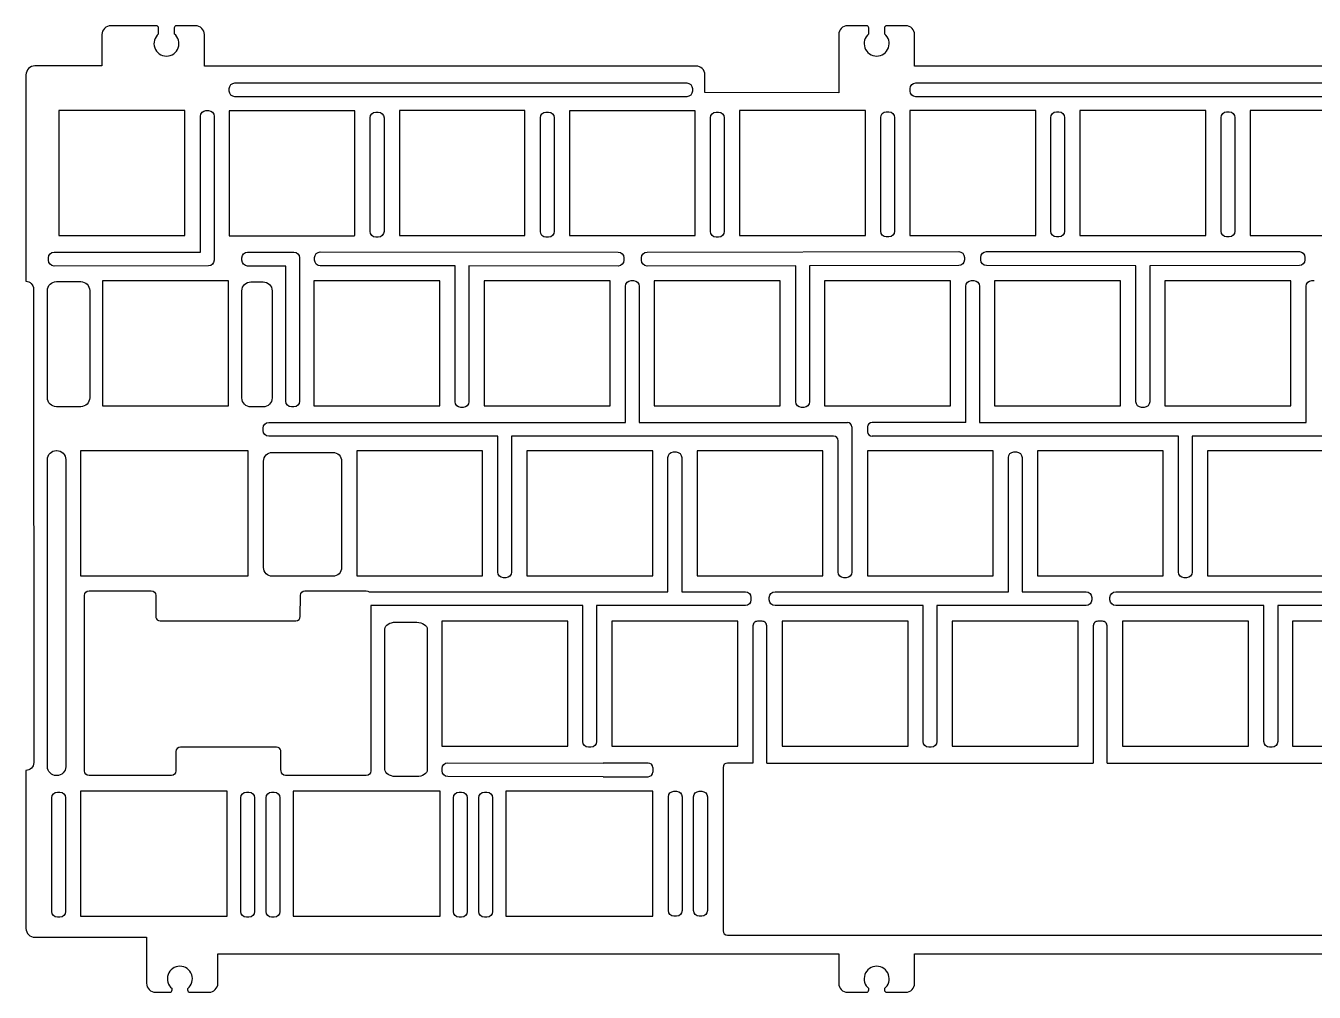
# Model space of a CAD drawing. Header units: millimetres. Extents: x 2212 to 2519, y 1522 to 1630.
# Drawn here: x 2212.2 to 2356.5, y 1521.7 to 1629.9 of the extents above; entities that cross this region are included whole.
import ezdxf

# ---------------------------------------------------------------- set-up
doc = ezdxf.new("R2010")
doc.units = ezdxf.units.MM

msp = doc.modelspace()

# ---------------------------------------------------------------- linework, layer by layer
at = {"color": 7, "true_color": 0xffffff}
for p, q in [((2220.77, 1628.93), (2220.77, 1625.44)), ((2232.25, 1625.42), (2232.25, 1628.93)), ((2303.25, 1628.93), (2303.25, 1622.41)), ((2311.75, 1625.42), (2311.75, 1628.93)), ((2212.27, 1624.43), (2212.25, 1601.33)), ((2220.77, 1625.44), (2213.27, 1625.44)), ((2287.27, 1625.42), (2232.25, 1625.42)), ((2288.27, 1622.44), (2288.27, 1624.42)), ((2420, 1625.42), (2311.75, 1625.42)), ((2235.03, 1622.61), (2235.03, 1622.89)), ((2235.66, 1623.52), (2286.24, 1623.52)), ((2286.87, 1622.89), (2286.87, 1622.61)), ((2311.25, 1622.61), (2311.25, 1622.89)), ((2311.88, 1623.52), (2419.87, 1623.52)), ((2286.24, 1621.98), (2235.66, 1621.98)), ((2303.25, 1622.41), (2288.27, 1622.44)), ((2419.87, 1621.98), (2311.88, 1621.98)), ((2231.79, 1604.58), (2231.79, 1619.8)), ((2232.42, 1620.43), (2232.7, 1620.43)), ((2233.34, 1619.81), (2233.33, 1603.67)), ((2251.43, 1620.26), (2251.71, 1620.26)), ((2270.48, 1620.26), (2270.76, 1620.26)), ((2289.52, 1620.26), (2289.81, 1620.26)), ((2308.58, 1620.29), (2308.86, 1620.29)), ((2327.62, 1620.29), (2327.9, 1620.29)), ((2346.68, 1620.29), (2346.96, 1620.29)), ((2250.8, 1606.9), (2250.8, 1619.63)), ((2252.35, 1619.63), (2252.35, 1606.9)), ((2269.85, 1606.9), (2269.85, 1619.63)), ((2271.4, 1619.63), (2271.4, 1606.9)), ((2288.89, 1606.9), (2288.89, 1619.63)), ((2290.44, 1619.63), (2290.44, 1606.9)), ((2307.95, 1606.92), (2307.95, 1619.65)), ((2309.5, 1619.65), (2309.5, 1606.92)), ((2326.98, 1606.92), (2326.98, 1619.65)), ((2328.53, 1619.65), (2328.53, 1606.92)), ((2346.05, 1606.92), (2346.05, 1619.65)), ((2347.6, 1619.65), (2347.6, 1606.92)), ((2251.71, 1606.26), (2251.43, 1606.26)), ((2270.76, 1606.26), (2270.48, 1606.26)), ((2289.81, 1606.26), (2289.52, 1606.26)), ((2308.86, 1606.29), (2308.58, 1606.29)), ((2327.9, 1606.29), (2327.62, 1606.29)), ((2346.96, 1606.29), (2346.68, 1606.29)), ((2214.78, 1603.67), (2214.78, 1603.95)), ((2215.41, 1604.58), (2231.79, 1604.58)), ((2236.45, 1603.67), (2236.45, 1603.95)), ((2237.08, 1604.58), (2241.89, 1604.58)), ((2241.99, 1604.59), (2242.27, 1604.59)), ((2242.9, 1603.96), (2242.9, 1603.95)), ((2242.9, 1603.95), (2242.9, 1603.66)), ((2244.58, 1603.69), (2244.58, 1603.97)), ((2245.21, 1604.6), (2278.57, 1604.58)), ((2279.2, 1603.95), (2279.2, 1603.67)), ((2281.17, 1603.67), (2281.17, 1603.95)), ((2281.81, 1604.58), (2316.69, 1604.64)), ((2317.32, 1604), (2317.32, 1603.72)), ((2319.16, 1603.72), (2319.16, 1604)), ((2319.79, 1604.64), (2354.82, 1604.64)), ((2355.45, 1604), (2355.45, 1603.72)), ((2232.7, 1603.04), (2215.41, 1603.03)), ((2241.36, 1603.03), (2237.08, 1603.03)), ((2241.36, 1587.89), (2241.36, 1603.03)), ((2242.9, 1603.66), (2242.9, 1587.89)), ((2260.31, 1603.05), (2245.21, 1603.05)), ((2260.31, 1587.83), (2260.31, 1603.05)), ((2278.57, 1603.03), (2261.85, 1603.05)), ((2261.85, 1603.05), (2261.85, 1587.83)), ((2298.45, 1603.05), (2281.81, 1603.03)), ((2298.45, 1587.83), (2298.45, 1603.05)), ((2316.69, 1603.09), (2300, 1603.05)), ((2300, 1603.05), (2300, 1587.83)), ((2336.53, 1603.05), (2319.79, 1603.09)), ((2336.53, 1587.83), (2336.53, 1603.05)), ((2354.82, 1603.09), (2338.07, 1603.05)), ((2338.07, 1603.05), (2338.07, 1587.83)), ((2215.67, 1601.28), (2218.4, 1601.28)), ((2237.44, 1601.26), (2238.82, 1601.26)), ((2280, 1601.4), (2280.28, 1601.4)), ((2318.1, 1601.4), (2318.39, 1601.4)), ((2356.2, 1601.4), (2356.48, 1601.4)), ((2213.12, 1600.46), (2213.14, 1547.43)), ((2214.67, 1588.28), (2214.67, 1600.28)), ((2219.4, 1600.28), (2219.4, 1588.28)), ((2236.44, 1588.26), (2236.44, 1600.25)), ((2239.82, 1600.25), (2239.82, 1588.26)), ((2279.37, 1585.51), (2279.37, 1600.77)), ((2280.91, 1600.77), (2280.91, 1585.51)), ((2317.48, 1585.51), (2317.48, 1600.77)), ((2319.02, 1600.77), (2319.02, 1585.51)), ((2355.57, 1585.51), (2355.57, 1600.77)), ((2218.4, 1587.28), (2215.67, 1587.28)), ((2238.82, 1587.26), (2237.44, 1587.26)), ((2242.27, 1587.26), (2241.99, 1587.26)), ((2261.22, 1587.2), (2260.94, 1587.2)), ((2299.36, 1587.2), (2299.08, 1587.2)), ((2337.44, 1587.2), (2337.16, 1587.2)), ((2239.45, 1585.51), (2279.37, 1585.51)), ((2280.91, 1585.51), (2304.22, 1585.51)), ((2317.48, 1585.51), (2306.99, 1585.51)), ((2319.02, 1585.51), (2355.57, 1585.51)), ((2238.82, 1584.6), (2238.82, 1584.88)), ((2265.08, 1583.97), (2239.45, 1583.97)), ((2265.08, 1568.76), (2265.08, 1583.97)), ((2302.68, 1583.97), (2266.62, 1583.97)), ((2266.62, 1583.97), (2266.62, 1568.76)), ((2304.72, 1585.01), (2304.72, 1568.76)), ((2306.49, 1585.01), (2306.49, 1584.47)), ((2341.28, 1583.97), (2306.99, 1583.97)), ((2341.28, 1568.76), (2341.28, 1583.97)), ((2379.38, 1583.97), (2342.82, 1583.97)), ((2342.82, 1583.97), (2342.82, 1568.76)), ((2215.67, 1582.37), (2215.72, 1582.37)), ((2303.18, 1568.76), (2303.18, 1583.47)), ((2214.67, 1546.98), (2214.67, 1581.37)), ((2216.72, 1581.37), (2216.72, 1546.98)), ((2238.86, 1569.29), (2238.86, 1581.17)), ((2239.86, 1582.17), (2246.61, 1582.17)), ((2247.61, 1581.17), (2247.61, 1569.29)), ((2284.13, 1566.55), (2284.13, 1581.58)), ((2284.76, 1582.21), (2285.04, 1582.21)), ((2285.68, 1581.58), (2285.68, 1566.55)), ((2322.24, 1566.55), (2322.24, 1581.58)), ((2322.87, 1582.21), (2323.15, 1582.21)), ((2323.78, 1581.58), (2323.78, 1566.55)), ((2246.61, 1568.29), (2239.86, 1568.29)), ((2266, 1568.13), (2265.71, 1568.13)), ((2304.1, 1568.13), (2303.81, 1568.13)), ((2342.2, 1568.13), (2341.91, 1568.13)), ((2219.33, 1566.66), (2226.3, 1566.66)), ((2243.5, 1566.66), (2250.37, 1566.66)), ((2250.67, 1566.55), (2284.13, 1566.55)), ((2285.68, 1566.55), (2292.8, 1566.55)), ((2296.12, 1566.55), (2322.24, 1566.55)), ((2323.78, 1566.55), (2330.94, 1566.55)), ((2334.26, 1566.55), (2360.32, 1566.55)), ((2218.81, 1546.64), (2218.83, 1566.16)), ((2226.8, 1566.16), (2226.8, 1566.08)), ((2226.8, 1566.05), (2226.8, 1563.67)), ((2242.98, 1563.81), (2243, 1566.16)), ((2274.6, 1565.01), (2250.87, 1565.01)), ((2250.87, 1565.01), (2250.87, 1546.5)), ((2274.6, 1549.79), (2274.6, 1565.01)), ((2292.8, 1565.01), (2276.14, 1565.01)), ((2276.14, 1565.01), (2276.14, 1549.79)), ((2293.43, 1565.92), (2293.43, 1565.64)), ((2295.48, 1565.64), (2295.48, 1565.92)), ((2312.7, 1565.01), (2296.12, 1565.01)), ((2312.7, 1549.79), (2312.7, 1565.01)), ((2330.94, 1565.01), (2314.24, 1565.01)), ((2314.24, 1565.01), (2314.24, 1549.79)), ((2331.57, 1565.92), (2331.57, 1565.64)), ((2333.62, 1565.64), (2333.62, 1565.92)), ((2350.86, 1565.01), (2334.26, 1565.01)), ((2350.86, 1549.79), (2350.86, 1565.01)), ((2369, 1565.01), (2352.4, 1565.01)), ((2352.4, 1565.01), (2352.4, 1549.79)), ((2227.28, 1563.31), (2242.48, 1563.31)), ((2252.46, 1546.65), (2252.46, 1562.39)), ((2253.66, 1563.16), (2256.02, 1563.14)), ((2257.19, 1562.37), (2257.19, 1546.63)), ((2240.33, 1549.17), (2229.56, 1549.17)), ((2275.51, 1549.15), (2275.23, 1549.15)), ((2313.61, 1549.15), (2313.33, 1549.15)), ((2351.77, 1549.15), (2351.49, 1549.15)), ((2229.06, 1548.67), (2229.06, 1546.5)), ((2240.81, 1546.64), (2240.81, 1548.8)), ((2212.26, 1546.56), (2212.27, 1528.88)), ((2218.83, 1546.5), (2218.83, 1546.51)), ((2240.83, 1546.5), (2240.83, 1546.51)), ((2258.86, 1546.5), (2258.86, 1546.78)), ((2259.49, 1547.41), (2276.9, 1547.39)), ((2282.43, 1546.89), (2282.43, 1546.36)), ((2293.65, 1547.39), (2290.8, 1547.39)), ((2215.72, 1545.98), (2215.67, 1545.98)), ((2228.56, 1546), (2219.33, 1546)), ((2250.37, 1546), (2241.33, 1546)), ((2256, 1545.87), (2253.63, 1545.88)), ((2276.9, 1545.86), (2259.49, 1545.87)), ((2215.16, 1530.76), (2215.16, 1543.49)), ((2215.79, 1544.13), (2216.07, 1544.13)), ((2216.7, 1543.49), (2216.7, 1530.76)), ((2236.31, 1530.76), (2236.31, 1543.49)), ((2236.94, 1544.13), (2237.22, 1544.13)), ((2237.85, 1543.49), (2237.85, 1530.76)), ((2239.14, 1530.76), (2239.14, 1543.49)), ((2239.77, 1544.13), (2240.06, 1544.13)), ((2240.69, 1543.49), (2240.69, 1530.76)), ((2260.12, 1530.76), (2260.12, 1543.49)), ((2260.75, 1544.13), (2261.04, 1544.13)), ((2261.67, 1543.49), (2261.67, 1530.76)), ((2262.96, 1530.76), (2262.96, 1543.49)), ((2263.59, 1544.13), (2263.87, 1544.13)), ((2264.5, 1543.49), (2264.5, 1530.76)), ((2284.18, 1530.86), (2284.18, 1543.6)), ((2284.81, 1544.23), (2285.09, 1544.23)), ((2285.72, 1543.6), (2285.72, 1530.86)), ((2287.01, 1530.86), (2287.01, 1543.6)), ((2287.64, 1544.23), (2287.92, 1544.23)), ((2288.55, 1543.6), (2288.55, 1530.86)), ((2216.07, 1530.13), (2215.79, 1530.13)), ((2237.22, 1530.13), (2236.94, 1530.13)), ((2240.06, 1530.13), (2239.77, 1530.13)), ((2261.04, 1530.13), (2260.75, 1530.13)), ((2263.87, 1530.13), (2263.59, 1530.13)), ((2285.09, 1530.23), (2284.81, 1530.23)), ((2287.92, 1530.23), (2287.64, 1530.23)), ((2213.27, 1527.88), (2225.77, 1527.88)), ((2225.77, 1527.88), (2225.77, 1522.73)), ((2233.73, 1526.03), (2303.25, 1526.03)), ((2233.75, 1522.73), (2233.73, 1526.03)), ((2303.25, 1526.03), (2303.25, 1522.73)), ((2311.75, 1526.04), (2420, 1526.04)), ((2311.75, 1522.73), (2311.75, 1526.04))]:
    msp.add_line(p, q, dxfattribs=at)
at = {"color": 7, "linetype": 'Continuous', "true_color": 0xffffff}
for p, q in [((2281.93, 1547.39), (2276.9, 1547.39)), ((2290.3, 1546.89), (2290.3, 1528.62)), ((2276.9, 1545.86), (2281.93, 1545.86))]:
    msp.add_line(p, q, dxfattribs=at)
msp.add_line((2290.8, 1528.12), (2398.09, 1528.12))
at = {"color": 7, "true_color": 0xffffff}
for points in [[(2227.12, 1629.01), (2227.12, 1629.68, 0.414214), (2226.87, 1629.93), (2221.77, 1629.93)], [(2231.25, 1629.93), (2229.12, 1629.93, 0.414214), (2228.87, 1629.68), (2228.87, 1629.01)], [(2306.62, 1629.01), (2306.62, 1629.68, 0.414214), (2306.37, 1629.93), (2304.25, 1629.93)], [(2310.75, 1629.93), (2308.62, 1629.93, 0.414214), (2308.37, 1629.68), (2308.37, 1629.01)], [(2226.77, 1521.73), (2228.37, 1521.73, 0.414214), (2228.62, 1521.98), (2228.62, 1522.14)], [(2230.37, 1522.14), (2230.37, 1521.98, 0.414214), (2230.62, 1521.73), (2232.75, 1521.73)], [(2304.25, 1521.73), (2306.37, 1521.73, 0.414214), (2306.62, 1521.98), (2306.62, 1522.14)], [(2308.37, 1522.14), (2308.37, 1521.98, 0.414214), (2308.62, 1521.73), (2310.75, 1521.73)]]:
    msp.add_lwpolyline(points, format="xyb", dxfattribs=at)
for points in [[(2230.05, 1606.43), (2230.05, 1620.43), (2215.95, 1620.43), (2215.95, 1606.43)], [(2249.02, 1606.44), (2249.1, 1606.44), (2249.1, 1620.42), (2235.05, 1620.42), (2235.05, 1620.4), (2235, 1620.4), (2235, 1606.42), (2249.02, 1606.42)], [(2268.1, 1620.43), (2254.1, 1620.43), (2254.1, 1606.43), (2268.1, 1606.43)], [(2287.2, 1606.43), (2287.2, 1620.42), (2273.1, 1620.42), (2273.1, 1606.43)], [(2306.25, 1620.43), (2292.15, 1620.43), (2292.15, 1606.43), (2306.25, 1606.43)], [(2325.3, 1620.43), (2311.2, 1620.43), (2311.2, 1606.43), (2325.3, 1606.43)], [(2330.25, 1606.43), (2344.35, 1606.43), (2344.35, 1620.43), (2330.25, 1620.43)], [(2363.4, 1606.43), (2363.4, 1620.43), (2349.3, 1620.43), (2349.3, 1606.43)], [(2220.84, 1587.38), (2234.94, 1587.38), (2234.94, 1601.38), (2220.84, 1601.38)], [(2244.51, 1601.38), (2244.51, 1587.38), (2258.61, 1587.38), (2258.61, 1601.38)], [(2277.66, 1587.38), (2277.66, 1601.38), (2263.56, 1601.38), (2263.56, 1587.38)], [(2282.61, 1587.38), (2296.71, 1587.38), (2296.71, 1601.38), (2282.61, 1601.38)], [(2301.66, 1587.38), (2315.76, 1587.38), (2315.76, 1601.38), (2301.66, 1601.38)], [(2320.71, 1587.38), (2334.81, 1587.38), (2334.81, 1601.38), (2320.71, 1601.38)], [(2353.86, 1601.38), (2339.76, 1601.38), (2339.76, 1587.38), (2353.86, 1587.38)], [(2218.39, 1582.33), (2218.39, 1568.33), (2237.14, 1568.33), (2237.14, 1582.33)], [(2263.39, 1568.33), (2263.39, 1582.33), (2249.29, 1582.33), (2249.29, 1568.33)], [(2282.44, 1568.33), (2282.44, 1582.33), (2268.34, 1582.33), (2268.34, 1568.33)], [(2301.49, 1568.33), (2301.49, 1582.33), (2287.39, 1582.33), (2287.39, 1568.33)], [(2306.49, 1568.33), (2320.54, 1568.33), (2320.54, 1582.33), (2306.49, 1582.33)], [(2325.49, 1568.33), (2339.59, 1568.33), (2339.59, 1582.33), (2325.49, 1582.33)], [(2358.64, 1582.33), (2344.54, 1582.33), (2344.54, 1568.33), (2358.64, 1568.33)], [(2258.81, 1563.28), (2258.81, 1549.28), (2272.91, 1549.28), (2272.91, 1563.28)], [(2277.86, 1549.28), (2291.96, 1549.28), (2291.96, 1563.28), (2277.86, 1563.28)], [(2296.91, 1549.28), (2311.01, 1549.28), (2311.01, 1563.28), (2296.91, 1563.28)], [(2330.06, 1549.28), (2330.06, 1563.28), (2315.96, 1563.28), (2315.96, 1549.28)], [(2349.11, 1563.28), (2335.01, 1563.28), (2335.01, 1549.28), (2349.11, 1549.28)], [(2354.06, 1549.28), (2368.16, 1549.28), (2368.16, 1563.28), (2354.06, 1563.28)], [(2218.38, 1544.23), (2218.38, 1530.23), (2234.81, 1530.23), (2234.81, 1544.23)], [(2242.19, 1544.23), (2242.19, 1530.23), (2258.62, 1530.23), (2258.62, 1544.23)], [(2266, 1544.23), (2266, 1530.23), (2282.43, 1530.23), (2282.43, 1544.23)]]:
    msp.add_lwpolyline(points, close=True, dxfattribs=at)
at = {"color": 7, "linetype": 'Continuous', "true_color": 0xffffff}
for points in [[(2295.19, 1547.39), (2295.19, 1562.76, 0.414214), (2294.69, 1563.26), (2294.15, 1563.26, 0.414214), (2293.65, 1562.76), (2293.65, 1547.39)], [(2333.29, 1547.39), (2333.29, 1562.76, 0.414214), (2332.79, 1563.26), (2332.25, 1563.26, 0.414214), (2331.75, 1562.76), (2331.75, 1547.39)]]:
    msp.add_lwpolyline(points, format="xyb", dxfattribs=at)
for points in [[(2295.19, 1547.39), (2331.75, 1547.39)], [(2333.29, 1547.39), (2369.86, 1547.39)]]:
    msp.add_lwpolyline(points, dxfattribs=at)
at = {"color": 7, "true_color": 0xffffff}
for centre, radius, start, end in [((2228, 1627.93), 1.4, 128.7947, 51.1836), ((2307.5, 1627.93), 1.4, 128.7947, 51.1836), ((2307.5, 1627.93), 1.4, 128.7947, 51.1836), ((2304.22, 1585.01), 0.5, 360, 90), ((2306.99, 1585.01), 0.5, 90, 180), ((2302.68, 1583.47), 0.5, 360, 90), ((2306.99, 1584.47), 0.5, 180, 270), ((2281.93, 1546.89), 0.5, 0, 90), ((2281.93, 1546.36), 0.5, 270, 0), ((2290.8, 1546.89), 0.5, 90, 180), ((2229.5, 1523.23), 1.4, 308.729, 231.2098), ((2307.5, 1523.23), 1.4, 308.729, 231.2098)]:
    msp.add_arc(centre, radius, start, end, dxfattribs=at)
for points in [[(2221.77, 1629.93), (2221.22, 1629.93), (2220.77, 1629.48), (2220.77, 1628.93)], [(2232.25, 1628.93), (2232.25, 1629.48), (2231.8, 1629.93), (2231.25, 1629.93)], [(2304.25, 1629.93), (2303.7, 1629.93), (2303.25, 1629.48), (2303.25, 1628.93)], [(2311.75, 1628.93), (2311.75, 1629.48), (2311.3, 1629.93), (2310.75, 1629.93)], [(2213.27, 1625.44), (2212.72, 1625.44), (2212.27, 1624.99), (2212.27, 1624.43)], [(2288.27, 1624.42), (2288.27, 1624.97), (2287.83, 1625.42), (2287.27, 1625.42)], [(2235.03, 1622.89), (2235.03, 1623.24), (2235.32, 1623.52), (2235.66, 1623.52)], [(2286.24, 1623.52), (2286.59, 1623.52), (2286.87, 1623.24), (2286.87, 1622.89)], [(2311.25, 1622.89), (2311.25, 1623.24), (2311.53, 1623.52), (2311.88, 1623.52)], [(2235.66, 1621.98), (2235.32, 1621.98), (2235.03, 1622.26), (2235.03, 1622.61)], [(2286.87, 1622.61), (2286.87, 1622.26), (2286.59, 1621.98), (2286.24, 1621.98)], [(2311.88, 1621.98), (2311.53, 1621.98), (2311.25, 1622.26), (2311.25, 1622.61)], [(2231.79, 1619.8), (2231.79, 1620.14), (2232.08, 1620.43), (2232.42, 1620.43)], [(2232.7, 1620.43), (2233.05, 1620.43), (2233.34, 1620.14), (2233.34, 1619.8)], [(2250.8, 1619.63), (2250.8, 1619.98), (2251.08, 1620.26), (2251.43, 1620.26)], [(2251.71, 1620.26), (2252.06, 1620.26), (2252.35, 1619.98), (2252.35, 1619.63)], [(2269.85, 1619.63), (2269.85, 1619.98), (2270.13, 1620.26), (2270.48, 1620.26)], [(2270.76, 1620.26), (2271.11, 1620.26), (2271.4, 1619.98), (2271.4, 1619.63)], [(2288.89, 1619.63), (2288.89, 1619.98), (2289.18, 1620.26), (2289.52, 1620.26)], [(2289.81, 1620.26), (2290.15, 1620.26), (2290.44, 1619.98), (2290.44, 1619.63)], [(2307.95, 1619.65), (2307.95, 1620), (2308.23, 1620.29), (2308.58, 1620.29)], [(2308.86, 1620.29), (2309.21, 1620.29), (2309.5, 1620), (2309.5, 1619.65)], [(2326.98, 1619.65), (2326.98, 1620), (2327.27, 1620.29), (2327.62, 1620.29)], [(2327.9, 1620.29), (2328.25, 1620.29), (2328.53, 1620), (2328.53, 1619.65)], [(2346.05, 1619.65), (2346.05, 1620), (2346.33, 1620.29), (2346.68, 1620.29)], [(2346.96, 1620.29), (2347.31, 1620.29), (2347.6, 1620), (2347.6, 1619.65)], [(2251.43, 1606.26), (2251.08, 1606.26), (2250.8, 1606.55), (2250.8, 1606.9)], [(2252.35, 1606.9), (2252.35, 1606.55), (2252.06, 1606.26), (2251.71, 1606.26)], [(2270.48, 1606.26), (2270.13, 1606.26), (2269.85, 1606.55), (2269.85, 1606.9)], [(2271.4, 1606.9), (2271.4, 1606.55), (2271.11, 1606.26), (2270.76, 1606.26)], [(2289.52, 1606.26), (2289.18, 1606.26), (2288.89, 1606.55), (2288.89, 1606.9)], [(2290.44, 1606.9), (2290.44, 1606.55), (2290.15, 1606.26), (2289.81, 1606.26)], [(2308.58, 1606.29), (2308.23, 1606.29), (2307.95, 1606.57), (2307.95, 1606.92)], [(2309.5, 1606.92), (2309.5, 1606.57), (2309.21, 1606.29), (2308.86, 1606.29)], [(2327.62, 1606.29), (2327.27, 1606.29), (2326.98, 1606.57), (2326.98, 1606.92)], [(2328.53, 1606.92), (2328.53, 1606.57), (2328.25, 1606.29), (2327.9, 1606.29)], [(2346.68, 1606.29), (2346.33, 1606.29), (2346.05, 1606.57), (2346.05, 1606.92)], [(2347.6, 1606.92), (2347.6, 1606.57), (2347.31, 1606.29), (2346.96, 1606.29)], [(2214.78, 1603.95), (2214.78, 1604.3), (2215.06, 1604.58), (2215.41, 1604.58)], [(2236.45, 1603.95), (2236.45, 1604.3), (2236.73, 1604.58), (2237.08, 1604.58)], [(2241.89, 1604.58), (2241.92, 1604.58), (2241.95, 1604.59), (2241.99, 1604.59)], [(2242.27, 1604.59), (2242.62, 1604.59), (2242.9, 1604.3), (2242.9, 1603.96)], [(2244.58, 1603.97), (2244.58, 1604.32), (2244.86, 1604.6), (2245.21, 1604.6)], [(2278.57, 1604.58), (2278.91, 1604.58), (2279.2, 1604.3), (2279.2, 1603.95)], [(2281.17, 1603.95), (2281.17, 1604.3), (2281.46, 1604.58), (2281.81, 1604.58)], [(2316.69, 1604.64), (2317.04, 1604.64), (2317.32, 1604.35), (2317.32, 1604)], [(2319.16, 1604), (2319.16, 1604.35), (2319.44, 1604.64), (2319.79, 1604.64)], [(2354.82, 1604.64), (2355.16, 1604.64), (2355.45, 1604.35), (2355.45, 1604)], [(2215.41, 1603.03), (2215.06, 1603.03), (2214.78, 1603.32), (2214.78, 1603.67)], [(2233.33, 1603.67), (2233.33, 1603.32), (2233.05, 1603.04), (2232.7, 1603.04)], [(2237.08, 1603.03), (2236.73, 1603.03), (2236.45, 1603.32), (2236.45, 1603.67)], [(2245.21, 1603.05), (2244.86, 1603.05), (2244.58, 1603.34), (2244.58, 1603.69)], [(2279.2, 1603.67), (2279.2, 1603.32), (2278.91, 1603.03), (2278.57, 1603.03)], [(2281.81, 1603.03), (2281.46, 1603.03), (2281.17, 1603.32), (2281.17, 1603.67)], [(2317.32, 1603.72), (2317.32, 1603.38), (2317.04, 1603.09), (2316.69, 1603.09)], [(2319.79, 1603.09), (2319.44, 1603.09), (2319.16, 1603.38), (2319.16, 1603.72)], [(2355.45, 1603.72), (2355.45, 1603.38), (2355.16, 1603.09), (2354.82, 1603.09)], [(2214.67, 1600.28), (2214.67, 1600.83), (2215.12, 1601.28), (2215.67, 1601.28)], [(2218.4, 1601.28), (2218.95, 1601.28), (2219.4, 1600.83), (2219.4, 1600.28)], [(2236.44, 1600.25), (2236.44, 1600.81), (2236.89, 1601.26), (2237.44, 1601.26)], [(2238.82, 1601.26), (2239.37, 1601.26), (2239.82, 1600.81), (2239.82, 1600.25)], [(2279.37, 1600.77), (2279.37, 1601.12), (2279.65, 1601.4), (2280, 1601.4)], [(2280.28, 1601.4), (2280.63, 1601.4), (2280.91, 1601.12), (2280.91, 1600.77)], [(2317.48, 1600.77), (2317.48, 1601.12), (2317.76, 1601.4), (2318.1, 1601.4)], [(2318.39, 1601.4), (2318.74, 1601.4), (2319.02, 1601.12), (2319.02, 1600.77)], [(2355.57, 1600.77), (2355.57, 1601.12), (2355.85, 1601.4), (2356.2, 1601.4)], [(2215.67, 1587.28), (2215.12, 1587.28), (2214.67, 1587.73), (2214.67, 1588.28)], [(2219.4, 1588.28), (2219.4, 1587.73), (2218.95, 1587.28), (2218.4, 1587.28)], [(2237.44, 1587.26), (2236.89, 1587.26), (2236.44, 1587.71), (2236.44, 1588.26)], [(2239.82, 1588.26), (2239.82, 1587.71), (2239.37, 1587.26), (2238.82, 1587.26)], [(2241.99, 1587.26), (2241.64, 1587.26), (2241.36, 1587.54), (2241.36, 1587.89)], [(2242.9, 1587.89), (2242.9, 1587.54), (2242.62, 1587.26), (2242.27, 1587.26)], [(2260.94, 1587.2), (2260.59, 1587.2), (2260.31, 1587.49), (2260.31, 1587.83)], [(2261.85, 1587.83), (2261.85, 1587.49), (2261.57, 1587.2), (2261.22, 1587.2)], [(2299.08, 1587.2), (2298.73, 1587.2), (2298.45, 1587.49), (2298.45, 1587.83)], [(2300, 1587.83), (2300, 1587.49), (2299.71, 1587.2), (2299.36, 1587.2)], [(2337.16, 1587.2), (2336.81, 1587.2), (2336.53, 1587.49), (2336.53, 1587.83)], [(2338.07, 1587.83), (2338.07, 1587.49), (2337.78, 1587.2), (2337.44, 1587.2)], [(2238.82, 1584.88), (2238.82, 1585.23), (2239.11, 1585.51), (2239.45, 1585.51)], [(2239.45, 1583.97), (2239.11, 1583.97), (2238.82, 1584.25), (2238.82, 1584.6)], [(2214.67, 1581.37), (2214.67, 1581.92), (2215.12, 1582.37), (2215.67, 1582.37)], [(2215.72, 1582.37), (2216.27, 1582.37), (2216.72, 1581.92), (2216.72, 1581.37)], [(2238.86, 1581.17), (2238.86, 1581.72), (2239.31, 1582.17), (2239.86, 1582.17)], [(2246.61, 1582.17), (2247.16, 1582.17), (2247.61, 1581.72), (2247.61, 1581.17)], [(2284.13, 1581.58), (2284.13, 1581.92), (2284.41, 1582.21), (2284.76, 1582.21)], [(2285.04, 1582.21), (2285.39, 1582.21), (2285.68, 1581.92), (2285.68, 1581.58)], [(2322.24, 1581.58), (2322.24, 1581.92), (2322.52, 1582.21), (2322.87, 1582.21)], [(2323.15, 1582.21), (2323.5, 1582.21), (2323.78, 1581.92), (2323.78, 1581.58)], [(2239.86, 1568.29), (2239.31, 1568.29), (2238.86, 1568.74), (2238.86, 1569.29)], [(2247.61, 1569.29), (2247.61, 1568.74), (2247.16, 1568.29), (2246.61, 1568.29)], [(2265.71, 1568.13), (2265.36, 1568.13), (2265.08, 1568.41), (2265.08, 1568.76)], [(2266.62, 1568.76), (2266.62, 1568.41), (2266.34, 1568.13), (2266, 1568.13)], [(2303.81, 1568.13), (2303.46, 1568.13), (2303.18, 1568.41), (2303.18, 1568.76)], [(2304.72, 1568.76), (2304.72, 1568.41), (2304.44, 1568.13), (2304.1, 1568.13)], [(2341.91, 1568.13), (2341.56, 1568.13), (2341.28, 1568.41), (2341.28, 1568.76)], [(2342.82, 1568.76), (2342.82, 1568.41), (2342.54, 1568.13), (2342.2, 1568.13)], [(2218.83, 1566.16), (2218.83, 1566.43), (2219.06, 1566.66), (2219.33, 1566.66)], [(2226.3, 1566.66), (2226.57, 1566.66), (2226.8, 1566.43), (2226.8, 1566.16)], [(2243, 1566.16), (2243, 1566.43), (2243.22, 1566.66), (2243.5, 1566.66)], [(2250.37, 1566.66), (2250.48, 1566.66), (2250.59, 1566.62), (2250.67, 1566.55)], [(2292.8, 1566.55), (2293.15, 1566.55), (2293.43, 1566.27), (2293.43, 1565.92)], [(2295.48, 1565.92), (2295.48, 1566.27), (2295.77, 1566.55), (2296.12, 1566.55)], [(2330.94, 1566.55), (2331.29, 1566.55), (2331.57, 1566.27), (2331.57, 1565.92)], [(2333.62, 1565.92), (2333.62, 1566.27), (2333.91, 1566.55), (2334.26, 1566.55)], [(2226.8, 1566.08), (2226.8, 1566.07), (2226.8, 1566.06), (2226.8, 1566.05)], [(2293.43, 1565.64), (2293.43, 1565.3), (2293.15, 1565.01), (2292.8, 1565.01)], [(2296.12, 1565.01), (2295.77, 1565.01), (2295.48, 1565.3), (2295.48, 1565.64)], [(2331.57, 1565.64), (2331.57, 1565.3), (2331.29, 1565.01), (2330.94, 1565.01)], [(2334.26, 1565.01), (2333.91, 1565.01), (2333.62, 1565.3), (2333.62, 1565.64)], [(2226.8, 1563.67), (2226.85, 1563.46), (2227.05, 1563.31), (2227.28, 1563.31)], [(2242.48, 1563.31), (2242.76, 1563.31), (2242.98, 1563.53), (2242.98, 1563.81)], [(2252.46, 1562.39), (2252.46, 1562.82), (2253, 1563.16), (2253.66, 1563.16)], [(2256.02, 1563.14), (2256.67, 1563.13), (2257.19, 1562.79), (2257.19, 1562.37)], [(2229.56, 1549.17), (2229.29, 1549.17), (2229.06, 1548.94), (2229.06, 1548.67)], [(2240.81, 1548.8), (2240.75, 1549.01), (2240.56, 1549.17), (2240.33, 1549.17)], [(2275.23, 1549.15), (2274.88, 1549.15), (2274.6, 1549.44), (2274.6, 1549.79)], [(2276.14, 1549.79), (2276.14, 1549.44), (2275.86, 1549.15), (2275.51, 1549.15)], [(2313.33, 1549.15), (2312.98, 1549.15), (2312.7, 1549.44), (2312.7, 1549.79)], [(2314.24, 1549.79), (2314.24, 1549.44), (2313.96, 1549.15), (2313.61, 1549.15)], [(2351.49, 1549.15), (2351.14, 1549.15), (2350.86, 1549.44), (2350.86, 1549.79)], [(2352.4, 1549.79), (2352.4, 1549.44), (2352.12, 1549.15), (2351.77, 1549.15)], [(2215.67, 1545.98), (2215.12, 1545.98), (2214.67, 1546.43), (2214.67, 1546.98)], [(2216.72, 1546.98), (2216.72, 1546.43), (2216.27, 1545.98), (2215.72, 1545.98)], [(2218.83, 1546.51), (2218.82, 1546.55), (2218.81, 1546.59), (2218.81, 1546.64)], [(2219.33, 1546), (2219.06, 1546), (2218.83, 1546.23), (2218.83, 1546.5)], [(2229.06, 1546.5), (2229.06, 1546.23), (2228.84, 1546), (2228.56, 1546)], [(2240.83, 1546.51), (2240.82, 1546.55), (2240.81, 1546.59), (2240.81, 1546.64)], [(2241.33, 1546), (2241.05, 1546), (2240.83, 1546.23), (2240.83, 1546.5)], [(2250.87, 1546.5), (2250.87, 1546.23), (2250.65, 1546), (2250.37, 1546)], [(2253.63, 1545.88), (2252.98, 1545.88), (2252.46, 1546.23), (2252.46, 1546.65)], [(2257.19, 1546.63), (2257.19, 1546.21), (2256.66, 1545.86), (2256, 1545.87)], [(2258.86, 1546.78), (2258.86, 1547.13), (2259.14, 1547.41), (2259.49, 1547.41)], [(2259.49, 1545.87), (2259.14, 1545.87), (2258.86, 1546.15), (2258.86, 1546.5)], [(2215.16, 1543.49), (2215.16, 1543.84), (2215.44, 1544.13), (2215.79, 1544.13)], [(2216.07, 1544.13), (2216.42, 1544.13), (2216.7, 1543.84), (2216.7, 1543.49)], [(2236.31, 1543.49), (2236.31, 1543.84), (2236.59, 1544.13), (2236.94, 1544.13)], [(2237.22, 1544.13), (2237.57, 1544.13), (2237.85, 1543.84), (2237.85, 1543.49)], [(2239.14, 1543.49), (2239.14, 1543.84), (2239.43, 1544.13), (2239.77, 1544.13)], [(2240.06, 1544.13), (2240.4, 1544.13), (2240.69, 1543.84), (2240.69, 1543.49)], [(2260.12, 1543.49), (2260.12, 1543.84), (2260.41, 1544.13), (2260.75, 1544.13)], [(2261.04, 1544.13), (2261.38, 1544.13), (2261.67, 1543.84), (2261.67, 1543.49)], [(2262.96, 1543.49), (2262.96, 1543.84), (2263.24, 1544.13), (2263.59, 1544.13)], [(2263.87, 1544.13), (2264.22, 1544.13), (2264.5, 1543.84), (2264.5, 1543.49)], [(2284.18, 1543.6), (2284.18, 1543.95), (2284.46, 1544.23), (2284.81, 1544.23)], [(2285.09, 1544.23), (2285.44, 1544.23), (2285.72, 1543.95), (2285.72, 1543.6)], [(2287.01, 1543.6), (2287.01, 1543.95), (2287.29, 1544.23), (2287.64, 1544.23)], [(2287.92, 1544.23), (2288.27, 1544.23), (2288.55, 1543.95), (2288.55, 1543.6)], [(2215.79, 1530.13), (2215.44, 1530.13), (2215.16, 1530.41), (2215.16, 1530.76)], [(2216.7, 1530.76), (2216.7, 1530.41), (2216.42, 1530.13), (2216.07, 1530.13)], [(2236.94, 1530.13), (2236.59, 1530.13), (2236.31, 1530.41), (2236.31, 1530.76)], [(2237.85, 1530.76), (2237.85, 1530.41), (2237.57, 1530.13), (2237.22, 1530.13)], [(2239.77, 1530.13), (2239.43, 1530.13), (2239.14, 1530.41), (2239.14, 1530.76)], [(2240.69, 1530.76), (2240.69, 1530.41), (2240.4, 1530.13), (2240.06, 1530.13)], [(2260.75, 1530.13), (2260.41, 1530.13), (2260.12, 1530.41), (2260.12, 1530.76)], [(2261.67, 1530.76), (2261.67, 1530.41), (2261.38, 1530.13), (2261.04, 1530.13)], [(2263.59, 1530.13), (2263.24, 1530.13), (2262.96, 1530.41), (2262.96, 1530.76)], [(2264.5, 1530.76), (2264.5, 1530.41), (2264.22, 1530.13), (2263.87, 1530.13)], [(2284.81, 1530.23), (2284.46, 1530.23), (2284.18, 1530.52), (2284.18, 1530.86)], [(2285.72, 1530.86), (2285.72, 1530.52), (2285.44, 1530.23), (2285.09, 1530.23)], [(2287.64, 1530.23), (2287.29, 1530.23), (2287.01, 1530.52), (2287.01, 1530.86)], [(2288.55, 1530.86), (2288.55, 1530.52), (2288.27, 1530.23), (2287.92, 1530.23)], [(2212.27, 1528.88), (2212.27, 1528.33), (2212.72, 1527.88), (2213.27, 1527.88)], [(2290.3, 1528.62), (2290.3, 1528.34), (2290.52, 1528.12), (2290.8, 1528.12)], [(2225.77, 1522.73), (2225.77, 1522.18), (2226.22, 1521.73), (2226.77, 1521.73)], [(2232.75, 1521.73), (2233.3, 1521.73), (2233.75, 1522.18), (2233.75, 1522.73)], [(2303.25, 1522.73), (2303.25, 1522.18), (2303.7, 1521.73), (2304.25, 1521.73)], [(2310.75, 1521.73), (2311.3, 1521.73), (2311.75, 1522.18), (2311.75, 1522.73)]]:
    msp.add_open_spline(points, degree=3, dxfattribs=at)
for points, knots in [([(2212.25, 1601.33), (2212.49, 1601.33), (2212.71, 1601.23), (2212.86, 1601.07), (2213.02, 1600.91), (2213.12, 1600.7), (2213.12, 1600.46)], [57, 57, 57, 57, 58, 58, 58, 59, 59, 59, 59]), ([(2213.14, 1547.43), (2213.14, 1547.43), (2213.14, 1547.43), (2213.14, 1547.43), (2213.14, 1546.95), (2212.74, 1546.56), (2212.26, 1546.56)], [60, 60, 60, 60, 61, 61, 61, 62, 62, 62, 62])]:
    msp.add_open_spline(points, degree=3, knots=knots, dxfattribs=at)

doc.saveas('drawing.dxf')
